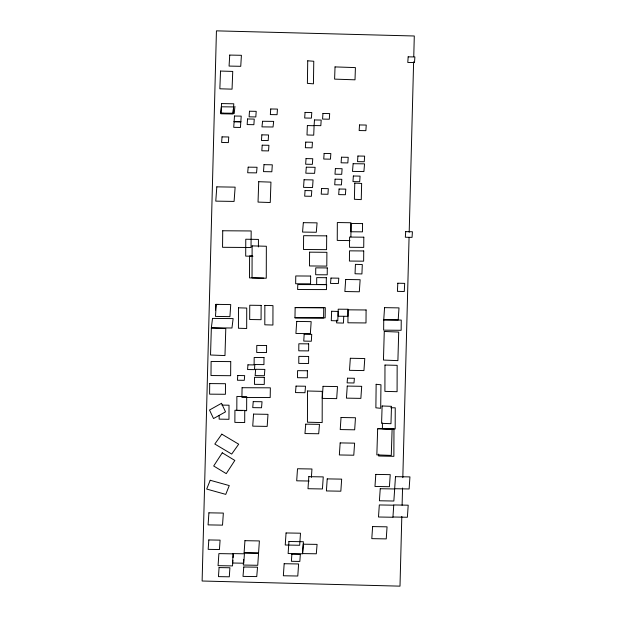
<?xml version="1.0" encoding="UTF-8"?>
<svg xmlns="http://www.w3.org/2000/svg" width="617" height="617" viewBox="0 0 617 617"><rect width="100%" height="100%" fill="white"/><g stroke="black" fill="none" stroke-linecap="round" stroke-linejoin="round"><path stroke-width="0.93" d="M219.166 415.38L219.151 419.136L228.969 419.305L229.023 405.207L221.889 405.091M258.407 246.931L258.438 239.419L245.774 239.226L245.697 256.117L252.939 256.232M350.911 236.859L350.973 222.745L337.337 222.544L337.252 240.406L349.986 240.607M378.661 454.112L378.661 456.009L393.877 456.333L393.97 428.854L378.745 428.537M382.424 422.938L382.409 428.699L395.173 428.954L395.242 407.814L390.684 407.729M401.814 516.414L400.001 586.15L202.121 581.006L216.436 30.85L414.292 35.994L413.76 56.656M402.107 505.223L402.554 488.001M402.816 477.666L409.063 237.46M409.194 232.293L413.621 61.823M336.705 320.076L336.589 322.892L343.461 323.084L343.731 316.506M215.472 310.066L215.85 304.343L230.735 304.59L229.917 316.644L215.472 316.398L216.289 304.343M232.894 560.344L232.516 565.912L218.071 565.666L218.888 553.611L233.334 553.85L233.079 557.56M243.676 559.488L243.299 565.049L257.736 565.295L258.562 553.241L244.116 552.994M311.392 477.35L311.955 468.997L297.517 468.75L296.692 480.813L309.21 481.029M234.221 113.513L234.915 106.371M295.142 307.659L323.748 307.775L323.586 317.986L294.965 317.871L295.15 307.536L325.313 307.652L325.144 317.871L294.965 317.747M222.004 113.366L223.886 113.389M234.105 121.618L240.823 121.734M234.105 121.734L240.823 121.842M215.85 304.459L217.77 304.49M242.172 410.621L236.82 410.529L236.874 396.438L246.7 396.6L246.638 410.698L244.856 410.667M393.754 505.192L379.316 504.953L378.491 517.007L392.936 517.254L393.754 504.953L408.199 505.192L407.382 517.254L392.936 517.007M252.438 256.001L249.592 255.955L249.507 277.897L263.744 278.159M238.478 307.829L238.432 328.244L246.684 328.491L246.731 308.06L238.478 307.829M252.122 245.89L252.037 277.843L266.266 278.221L266.351 246.252L252.122 245.89M264.855 305.407L264.809 324.804L272.922 325.036L272.969 305.631L264.855 305.407M307.521 391.001L307.436 422.198L322.167 422.568L322.251 391.355L307.521 391.001M384.977 365.04L384.908 391.379L397.086 391.687L397.155 365.333L384.977 365.04M244.748 410.405L244.694 422.529L234.869 422.383L234.93 410.274L244.748 410.405M261.138 305.4L261.068 319.691L249.684 319.521L249.754 305.238L261.138 305.4M230.743 361.608L230.635 375.707L210.991 375.537L211.107 361.454L230.743 361.608M263.999 357.567L263.937 364.616L254.119 364.531L254.181 357.49L263.999 357.567M264.331 377.38L264.269 384.43L254.451 384.345L254.512 377.303L264.331 377.38M266.59 345.505L266.536 352.554L256.718 352.469L256.772 345.427L266.59 345.505M307.389 370.748L307.335 377.797L297.517 377.712L297.571 370.67L307.389 370.748M308.639 356.441L308.585 363.49L298.767 363.405L298.821 356.364L308.639 356.441M308.662 343.854L308.6 350.903L298.782 350.818L298.844 343.777L308.662 343.854M309.587 252.16L309.487 265.95L326.794 266.12L326.894 252.314L309.587 252.16M326.331 277.704L326.277 284.599L316.66 284.522L316.722 277.619L326.331 277.704M348.027 309.264L347.973 316.313L338.155 316.228L338.209 309.186L348.027 309.264M362.565 223.585L362.495 231.853L350.973 231.761L351.042 223.493L362.565 223.585M363.729 250.957L363.644 261.168L349.415 261.053L349.5 250.841L363.729 250.957M363.814 237.183L363.729 247.394L349.5 247.278L349.584 237.067L363.814 237.183M366.097 309.973L365.997 322.946L347.919 322.791L348.027 309.827L366.097 309.973M209.695 383.589L209.603 394.155L225.413 394.278L225.498 383.712L209.695 383.589M326.702 235.856L326.57 249.654L303.495 249.492L303.626 235.694L326.702 235.856M327.288 267.925L327.218 274.827L315.68 274.742L315.75 267.847L327.288 267.925M222.722 230.766L222.552 247.301L251.019 247.502L251.181 230.959L222.722 230.766M310.644 276.046L310.559 283.843L295.666 283.751L295.759 275.961L310.644 276.046M383.743 319.953L383.643 330.164L401.15 330.28L401.251 320.069L383.743 319.953M376.146 384.298L375.876 407.814L380.689 408.3L380.959 384.777L376.146 384.298M307.729 60.798L307.389 83.364L313.436 83.835L313.775 61.253L307.729 60.798M242.08 387.715L241.91 397.433L270.192 397.549L270.354 387.823L242.08 387.715M354.775 183.11L354.382 199.283L361.253 199.615L361.647 183.442L354.775 183.11M384.268 331.476L383.45 360.05L397.896 360.644L398.713 332.062L384.268 331.476M211.346 328.005L210.528 355.006L224.974 355.569L225.791 328.553L211.346 328.005M382.116 405.978L381.584 423.339L390.97 423.694L391.502 406.333L382.116 405.978M377.658 428.838L376.84 454.876L391.278 455.415L392.103 429.363L377.658 428.838M258.731 181.707L258.037 202.098L270.254 202.515L270.948 182.123L258.731 181.707M326.632 284.622L326.47 289.589L297.618 289.527L297.795 284.568L326.632 284.622M335.031 66.906L334.607 79.123L355.006 79.817L355.423 67.6L335.031 66.906M220.531 71.055L219.845 88.794L232.054 89.156L232.748 71.418L220.531 71.055M331.645 311.253L331.275 320.663L337.784 320.855L338.155 311.446L331.645 311.253M307.382 125.552L306.996 134.976L313.714 135.169L314.099 125.745L307.382 125.552M355.431 264.354L355.045 273.755L361.917 273.948L362.302 264.546L355.431 264.354M397.803 283.211L397.41 291.347L404.282 291.509L404.675 283.373L397.803 283.211M229.732 55.075L229.069 66.081L240.746 66.304L241.409 55.299L229.732 55.075M304.181 334.221L303.749 341.093L311.307 341.24L311.739 334.36L304.181 334.221M221.58 103.587L220.886 113.783L233.095 113.991L233.789 103.795L221.58 103.587M222.027 136.866L221.642 142.481L228.359 142.596L228.745 136.982L222.027 136.866M234.491 116.011L233.727 127.341L240.445 127.457L241.208 116.119L234.491 116.011M208.908 512.827L208.083 524.89L222.529 525.136L223.346 513.074L208.908 512.827M208.816 539.944L208.176 549.354L219.444 549.546L220.084 540.137L208.816 539.944M247.54 118.973L247.162 124.58L253.88 124.696L254.258 119.089L247.54 118.973M249.484 111.222L249.098 116.829L255.816 116.945L256.202 111.338L249.484 111.222M219.074 567.586L218.464 576.625L229.293 576.81L229.91 567.763L219.074 567.586M233.149 553.611L232.516 563.013L243.777 563.205L244.417 553.796L233.149 553.611M261.847 134.853L261.469 140.46L268.187 140.576L268.565 134.969L261.847 134.853M262.202 145.18L261.824 150.787L268.542 150.903L268.919 145.288L262.202 145.18M263.983 164.677L263.513 171.626L271.842 171.773L272.313 164.816L263.983 164.677M270.732 108.978L270.346 114.585L277.064 114.7L277.449 109.086L270.732 108.978M244.934 540.685L244.116 552.747L258.562 552.994L259.379 540.932L244.934 540.685M253.556 414.092L252.731 426.146L267.176 426.401L267.994 414.339L253.556 414.092M305.06 112.41L304.682 118.017L311.4 118.132L311.778 112.525L305.06 112.41M305.724 142.118L305.346 147.725L312.063 147.841L312.441 142.234L305.724 142.118M304.058 179.755L303.549 187.375L312.549 187.537L313.058 179.909L304.058 179.755M306.032 158.608L305.646 164.222L312.364 164.338L312.75 158.723L306.032 158.608M305.06 190.568L304.675 196.175L311.392 196.291L311.778 190.684L305.06 190.568M296.731 321.403L295.913 333.458L310.351 333.704L311.169 321.65L296.731 321.403M286.057 532.957L285.239 545.012L299.677 545.266L300.494 533.204L286.057 532.957M284.167 563.714L283.35 575.769L297.787 576.016L298.605 563.961L284.167 563.714M314.477 119.945L314.099 125.552L320.817 125.667L321.195 120.06L314.477 119.945M288.941 541.487L288.124 553.542L302.561 553.788L303.387 541.726L288.941 541.487M291.864 554.236L291.386 561.293L299.839 561.439L300.317 554.382L291.864 554.236M322.953 113.482L322.575 119.089L329.293 119.212L329.671 113.597L322.953 113.482M321.604 188.54L321.218 194.147L327.935 194.262L328.321 188.655L321.604 188.54M324.126 153.44L323.74 159.047L330.457 159.163L330.843 153.556L324.126 153.44M308.816 476.663L307.991 488.718L322.436 488.965L323.254 476.902L308.816 476.663M335.378 168.603L334.992 174.21L341.71 174.326L342.096 168.711L335.378 168.603M335.1 179.177L334.722 184.784L341.44 184.899L341.818 179.292L335.1 179.177M323.053 386.327L322.236 398.381L336.681 398.628L337.499 386.574L323.053 386.327M339.072 189.01L338.694 194.617L345.412 194.733L345.79 189.126L339.072 189.01M341.494 157.196L341.116 162.803L347.834 162.919L348.212 157.312L341.494 157.196M327.218 478.885L326.401 490.939L340.839 491.194L341.664 479.131L327.218 478.885M345.69 279.478L344.872 291.532L359.318 291.779L360.135 279.717L345.69 279.478M353.356 175.999L352.978 181.606L359.696 181.722L360.073 176.115L353.356 175.999M359.534 124.942L359.156 130.549L365.873 130.665L366.251 125.058L359.534 124.942M357.914 156.024L357.528 161.631L364.246 161.747L364.632 156.132L357.914 156.024M341.039 417.508L340.222 429.563L354.667 429.81L355.485 417.755L341.039 417.508M340.16 442.906L339.342 454.96L353.78 455.215L354.605 443.153L340.16 442.906M347.248 386.072L346.43 398.135L360.868 398.381L361.693 386.319L347.248 386.072M350.325 358.276L349.507 370.331L363.945 370.578L364.77 358.523L350.325 358.276M384.568 307.652L383.743 319.706L398.189 319.953L399.006 307.891L384.568 307.652M375.792 474.404L374.974 486.458L389.412 486.705L390.237 474.643L375.792 474.404M372.622 526.586L371.796 538.649L386.242 538.896L387.06 526.833L372.622 526.586M408.161 56.841L407.783 62.448L414.501 62.564L414.879 56.957L408.161 56.841M380.234 488.718L379.409 500.773L393.854 501.027L394.672 488.965L380.234 488.718M405.708 231.637L405.33 237.244L412.048 237.36L412.426 231.753L405.708 231.637M395.497 476.663L394.672 488.718L409.117 488.965L409.935 476.902L395.497 476.663M216.814 186.851L215.773 201.127L234.09 201.42L235.131 187.144L216.814 186.851M237.8 375.522L237.406 380.226L244.278 380.319L244.671 375.622L237.8 375.522M247.949 364.832L247.564 369.537L254.435 369.629L254.821 364.925L247.949 364.832M255.654 369.29L255.137 375.591L264.346 375.722L264.863 369.413L255.654 369.29M253.232 401.621L252.739 407.636L261.531 407.76L262.032 401.736L253.232 401.621M243.784 566.992L243.005 576.394L256.749 576.587L257.528 567.185L243.784 566.992M306.31 167.184L305.816 173.207L314.608 173.331L315.11 167.307L306.31 167.184M303.333 222.668L302.546 232.069L316.29 232.27L317.076 222.86L303.333 222.668M296.029 386.095L295.497 392.582L304.975 392.72L305.515 386.227L296.029 386.095M305.739 424.157L304.952 433.558L318.696 433.751L319.483 424.349L305.739 424.157M303.34 544.194L302.561 553.596L316.305 553.788L317.084 544.379L303.34 544.194M330.967 278.066L330.519 283.427L338.355 283.535L338.802 278.174L330.967 278.066M347.51 378.175L347.124 382.879L353.996 382.98L354.382 378.275L347.51 378.175M353.14 163.698L352.492 171.403L363.899 171.565L364.547 163.852L353.14 163.698M248.181 167.153L247.679 172.76L256.549 172.876L257.05 167.269L248.181 167.153M221.418 106.795L220.724 113.119L232.933 113.243L233.627 106.926L221.418 106.795M262.587 121.271L261.955 126.878L273.038 126.994L273.67 121.387L262.587 121.271M212.518 318.411L211.346 327.812L231.961 328.005L233.133 318.596L212.518 318.411M210.204 480.273L206.687 489.065L225.753 494.379L229.269 485.579L210.204 480.273M222.259 452.809L213.683 465.997L226.254 473.632L234.83 460.436L222.259 452.809M221.804 434.152L214.816 444.039L231.699 454.073L238.694 444.186L221.804 434.152M221.503 403.31L209.502 410.02L213.528 418.55L225.529 411.847L221.503 403.31"/></g></svg>
